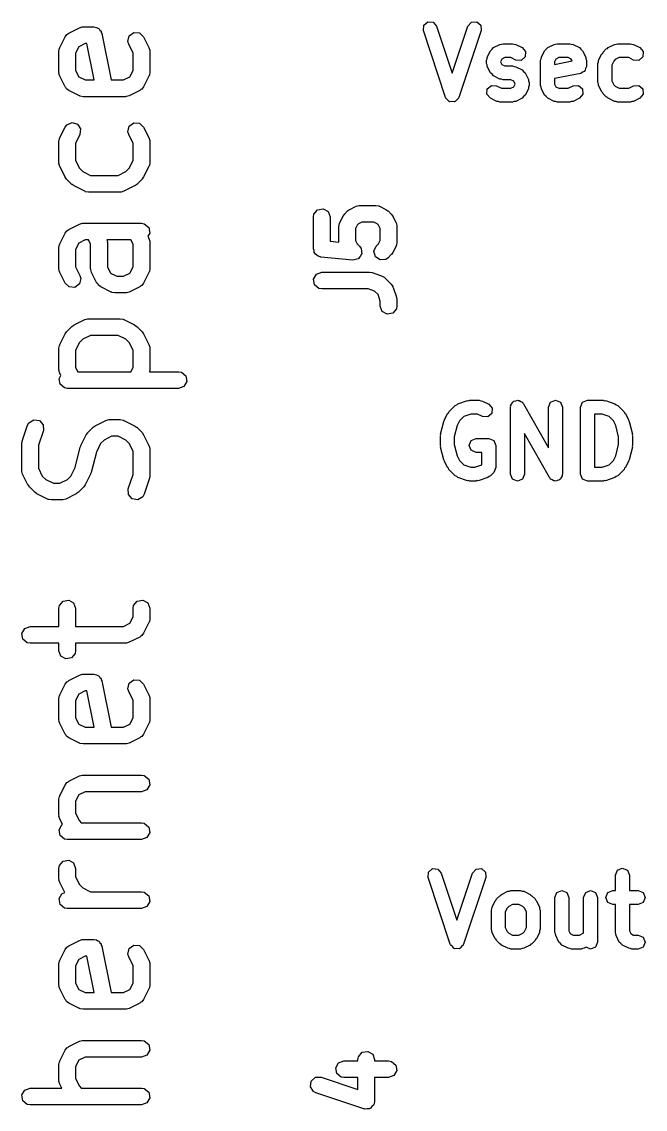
# Model space of a CAD drawing. Extents: x 83.4 to 116.6, y -116.6 to -83.4.
# Drawn here: x 109.38 to 114.98, y -106.97 to -97.21 of the extents above; entities that cross this region are included whole.
import ezdxf

# ---------------------------------------------------------------- set-up
doc = ezdxf.new("R2010")
doc.units = 0
doc.layers.add('BLACK', color=7, linetype='CONTINUOUS')

msp = doc.modelspace()

# ---------------------------------------------------------------- linework, layer by layer
at = {"layer": 'BLACK', "linetype": 'CONTINUOUS'}
for p, q in [((109.8, -97.3139), (109.895, -97.2663)), ((109.895, -97.2663), (109.92, -97.2588)), ((109.92, -97.2588), (109.924, -97.2599)), ((109.924, -97.2599), (109.929, -97.2583)), ((109.929, -97.2583), (110.024, -97.2583)), ((110.024, -97.2583), (110.049, -97.2629)), ((110.049, -97.2629), (110.059, -97.2708)), ((110.059, -97.2708), (110.071, -97.2748)), ((110.071, -97.2748), (110.078, -97.2868)), ((110.078, -97.2868), (110.089, -97.2958)), ((110.089, -97.2958), (110.091, -97.308)), ((112.984, -97.2912), (112.987, -97.2435)), ((113.184, -97.8912), (112.984, -97.2912)), ((112.987, -97.2435), (113.023, -97.2121)), ((113.023, -97.2121), (113.071, -97.2155)), ((113.071, -97.2155), (113.102, -97.2517)), ((113.102, -97.2517), (113.243, -97.6738)), ((113.243, -97.6738), (113.384, -97.2517)), ((113.502, -97.2912), (113.302, -97.8912)), ((113.384, -97.2517), (113.415, -97.2155)), ((113.415, -97.2155), (113.463, -97.2121)), ((113.463, -97.2121), (113.499, -97.2435)), ((113.499, -97.2435), (113.502, -97.2912)), ((109.719, -97.4426), (109.766, -97.3474)), ((109.766, -97.3474), (109.782, -97.3265)), ((109.782, -97.3265), (109.792, -97.322)), ((109.792, -97.322), (109.8, -97.3139)), ((110.091, -97.308), (110.097, -97.3186)), ((110.097, -97.3186), (110.181, -97.7345)), ((110.33, -97.3895), (110.342, -97.3396)), ((110.338, -97.4145), (110.33, -97.3895)), ((110.342, -97.3396), (110.383, -97.3091)), ((110.383, -97.3091), (110.435, -97.3121)), ((110.435, -97.3121), (110.472, -97.3474)), ((110.472, -97.3474), (110.519, -97.4426)), ((109.711, -97.4762), (109.715, -97.4505)), ((109.711, -97.6667), (109.711, -97.4762)), ((109.715, -97.4505), (109.718, -97.4471)), ((109.718, -97.4471), (109.719, -97.4426)), ((109.889, -97.4369), (109.861, -97.4939)), ((109.861, -97.4939), (109.861, -97.649)), ((109.946, -97.4083), (109.889, -97.4369)), ((109.962, -97.4083), (109.946, -97.4083)), ((110.028, -97.7345), (109.962, -97.4083)), ((110.377, -97.4939), (110.338, -97.4145)), ((110.377, -97.649), (110.377, -97.4939)), ((110.519, -97.4426), (110.527, -97.4676)), ((110.527, -97.4676), (110.526, -97.472)), ((110.526, -97.472), (110.527, -97.4762)), ((110.527, -97.4762), (110.527, -97.6667)), ((113.558, -97.5292), (113.587, -97.472)), ((113.587, -97.472), (113.602, -97.4591)), ((113.602, -97.4591), (113.615, -97.4441)), ((113.615, -97.4441), (113.672, -97.4155)), ((113.672, -97.4155), (113.687, -97.4145)), ((113.687, -97.4145), (113.7, -97.4089)), ((113.7, -97.4089), (113.786, -97.4089)), ((113.786, -97.4089), (113.799, -97.4145)), ((113.799, -97.4145), (113.814, -97.4155)), ((113.814, -97.4155), (113.871, -97.4441)), ((113.871, -97.4441), (113.902, -97.4802)), ((113.902, -97.4802), (113.899, -97.528)), ((114.044, -97.5292), (114.073, -97.472)), ((114.073, -97.472), (114.088, -97.4591)), ((114.088, -97.4591), (114.101, -97.4441)), ((114.101, -97.4441), (114.158, -97.4155)), ((114.158, -97.4155), (114.172, -97.4145)), ((114.172, -97.4145), (114.186, -97.4089)), ((114.186, -97.4089), (114.3, -97.4089)), ((114.3, -97.4089), (114.313, -97.4145)), ((114.313, -97.4145), (114.328, -97.4155)), ((114.328, -97.4155), (114.385, -97.4441)), ((114.385, -97.4441), (114.398, -97.4591)), ((114.398, -97.4591), (114.413, -97.472)), ((114.413, -97.472), (114.442, -97.5292)), ((114.558, -97.5578), (114.587, -97.5006)), ((114.587, -97.5006), (114.595, -97.4939)), ((114.595, -97.4939), (114.599, -97.4844)), ((114.599, -97.4844), (114.627, -97.4558)), ((114.627, -97.4558), (114.637, -97.4519)), ((114.637, -97.4519), (114.643, -97.4441)), ((114.643, -97.4441), (114.701, -97.4155)), ((114.701, -97.4155), (114.715, -97.4145)), ((114.715, -97.4145), (114.729, -97.4089)), ((114.729, -97.4089), (114.843, -97.4089)), ((114.843, -97.4089), (114.856, -97.4145)), ((114.856, -97.4145), (114.871, -97.4155)), ((114.871, -97.4155), (114.928, -97.4441)), ((114.928, -97.4441), (114.959, -97.4802)), ((114.959, -97.4802), (114.956, -97.528)), ((113.552, -97.5571), (113.557, -97.5437)), ((113.552, -97.5857), (113.552, -97.5571)), ((113.557, -97.5992), (113.552, -97.5857)), ((113.557, -97.5437), (113.558, -97.5292)), ((113.689, -97.5466), (113.677, -97.5714)), ((113.677, -97.5714), (113.689, -97.5963)), ((113.715, -97.5339), (113.689, -97.5466)), ((113.689, -97.5963), (113.715, -97.6089)), ((113.771, -97.5339), (113.715, -97.5339)), ((113.815, -97.5559), (113.771, -97.5339)), ((113.863, -97.5593), (113.815, -97.5559)), ((113.899, -97.528), (113.863, -97.5593)), ((114.037, -97.5571), (114.043, -97.5437)), ((114.037, -97.7857), (114.037, -97.5571)), ((114.043, -97.5437), (114.044, -97.5292)), ((114.175, -97.5466), (114.162, -97.5719)), ((114.162, -97.5952), (114.319, -97.5639)), ((114.162, -97.5719), (114.162, -97.5952)), ((114.2, -97.5339), (114.175, -97.5466)), ((114.285, -97.5339), (114.2, -97.5339)), ((114.311, -97.5466), (114.285, -97.5339)), ((114.319, -97.5639), (114.311, -97.5466)), ((114.442, -97.5292), (114.443, -97.5437)), ((114.443, -97.5437), (114.448, -97.5571)), ((114.448, -97.5571), (114.448, -97.6143)), ((114.552, -97.5857), (114.557, -97.5723)), ((114.552, -97.7571), (114.552, -97.5857)), ((114.557, -97.5723), (114.558, -97.5578)), ((114.694, -97.5656), (114.677, -97.6005)), ((114.708, -97.5514), (114.694, -97.5656)), ((114.743, -97.5339), (114.708, -97.5514)), ((114.828, -97.5339), (114.743, -97.5339)), ((114.872, -97.5559), (114.828, -97.5339)), ((114.92, -97.5593), (114.872, -97.5559)), ((114.956, -97.528), (114.92, -97.5593)), ((109.712, -97.6709), (109.711, -97.6667)), ((109.711, -97.6752), (109.712, -97.6709)), ((109.719, -97.7002), (109.711, -97.6752)), ((109.861, -97.649), (109.889, -97.706)), ((110.349, -97.706), (110.377, -97.649)), ((110.52, -97.6958), (110.519, -97.7002)), ((110.523, -97.6923), (110.52, -97.6958)), ((110.527, -97.6667), (110.523, -97.6923)), ((113.558, -97.6137), (113.557, -97.5992)), ((113.587, -97.6708), (113.558, -97.6137)), ((113.602, -97.6838), (113.587, -97.6708)), ((113.615, -97.6988), (113.602, -97.6838)), ((113.715, -97.6089), (113.786, -97.6089)), ((113.786, -97.6089), (113.799, -97.6145)), ((113.799, -97.6145), (113.814, -97.6155)), ((113.814, -97.6155), (113.871, -97.6441)), ((113.871, -97.6441), (113.884, -97.6591)), ((113.884, -97.6591), (113.899, -97.672)), ((113.899, -97.672), (113.927, -97.7292)), ((114.398, -97.6756), (114.162, -97.7227)), ((114.413, -97.6654), (114.398, -97.6756)), ((114.43, -97.6585), (114.413, -97.6654)), ((114.432, -97.6525), (114.43, -97.6585)), ((114.438, -97.649), (114.432, -97.6525)), ((114.441, -97.6311), (114.438, -97.649)), ((114.448, -97.6143), (114.441, -97.6311)), ((114.677, -97.6005), (114.677, -97.7424)), ((109.766, -97.7954), (109.719, -97.7002)), ((109.889, -97.706), (109.946, -97.7345)), ((109.946, -97.7345), (110.028, -97.7345)), ((110.181, -97.7345), (110.292, -97.7345)), ((110.292, -97.7345), (110.349, -97.706)), ((110.519, -97.7002), (110.472, -97.7954)), ((113.558, -97.8149), (113.595, -97.7836)), ((113.595, -97.7836), (113.642, -97.787)), ((113.672, -97.7273), (113.615, -97.6988)), ((113.642, -97.787), (113.686, -97.8089)), ((113.687, -97.7284), (113.672, -97.7273)), ((113.7, -97.7339), (113.687, -97.7284)), ((113.771, -97.7339), (113.7, -97.7339)), ((113.796, -97.7466), (113.771, -97.7339)), ((113.809, -97.7714), (113.796, -97.7466)), ((113.796, -97.7963), (113.809, -97.7714)), ((113.927, -97.7292), (113.928, -97.7437)), ((113.928, -97.7437), (113.934, -97.7571)), ((113.934, -97.7857), (113.928, -97.7992)), ((113.934, -97.7571), (113.934, -97.7857)), ((114.043, -97.7992), (114.037, -97.7857)), ((114.162, -97.7227), (114.162, -97.771)), ((114.162, -97.771), (114.175, -97.7963)), ((114.285, -97.8089), (114.329, -97.787)), ((114.329, -97.787), (114.377, -97.7836)), ((114.377, -97.7836), (114.413, -97.8149)), ((114.557, -97.7706), (114.552, -97.7571)), ((114.558, -97.7851), (114.557, -97.7706)), ((114.587, -97.8422), (114.558, -97.7851)), ((114.677, -97.7424), (114.694, -97.7773)), ((114.694, -97.7773), (114.708, -97.7915)), ((114.708, -97.7915), (114.743, -97.8089)), ((114.828, -97.8089), (114.872, -97.787)), ((114.872, -97.787), (114.92, -97.7836)), ((114.92, -97.7836), (114.956, -97.8149)), ((109.774, -97.8032), (109.766, -97.7954)), ((109.779, -97.8135), (109.774, -97.8032)), ((109.8, -97.829), (109.779, -97.8135)), ((109.895, -97.8766), (109.8, -97.829)), ((109.899, -97.8771), (109.895, -97.8766)), ((109.903, -97.88), (109.899, -97.8771)), ((109.929, -97.8845), (109.903, -97.88)), ((110.31, -97.8845), (109.929, -97.8845)), ((110.314, -97.883), (110.31, -97.8845)), ((110.318, -97.884), (110.314, -97.883)), ((110.343, -97.8766), (110.318, -97.884)), ((110.438, -97.829), (110.343, -97.8766)), ((110.446, -97.8208), (110.438, -97.829)), ((110.456, -97.8164), (110.446, -97.8208)), ((110.472, -97.7954), (110.456, -97.8164)), ((113.187, -97.8947), (113.184, -97.8912)), ((113.302, -97.8912), (113.299, -97.8947)), ((113.555, -97.8626), (113.558, -97.8149)), ((113.586, -97.8988), (113.555, -97.8626)), ((113.686, -97.8089), (113.771, -97.8089)), ((113.771, -97.8089), (113.796, -97.7963)), ((113.884, -97.8838), (113.871, -97.8988)), ((113.899, -97.8708), (113.884, -97.8838)), ((113.927, -97.8137), (113.899, -97.8708)), ((113.928, -97.7992), (113.927, -97.8137)), ((114.044, -97.8137), (114.043, -97.7992)), ((114.073, -97.8708), (114.044, -97.8137)), ((114.088, -97.8838), (114.073, -97.8708)), ((114.101, -97.8988), (114.088, -97.8838)), ((114.175, -97.7963), (114.2, -97.8089)), ((114.2, -97.8089), (114.285, -97.8089)), ((114.416, -97.8626), (114.385, -97.8988)), ((114.413, -97.8149), (114.416, -97.8626)), ((114.595, -97.849), (114.587, -97.8422)), ((114.599, -97.8585), (114.595, -97.849)), ((114.627, -97.8871), (114.599, -97.8585)), ((114.637, -97.891), (114.627, -97.8871)), ((114.643, -97.8988), (114.637, -97.891)), ((114.743, -97.8089), (114.828, -97.8089)), ((114.959, -97.8626), (114.928, -97.8988)), ((114.956, -97.8149), (114.959, -97.8626)), ((113.187, -97.8994), (113.187, -97.8947)), ((113.202, -97.9124), (113.187, -97.8994)), ((113.215, -97.9273), (113.202, -97.9124)), ((113.22, -97.9277), (113.215, -97.9273)), ((113.223, -97.9307), (113.22, -97.9277)), ((113.243, -97.9293), (113.223, -97.9307)), ((113.263, -97.9307), (113.243, -97.9293)), ((113.266, -97.9277), (113.263, -97.9307)), ((113.271, -97.9273), (113.266, -97.9277)), ((113.284, -97.9124), (113.271, -97.9273)), ((113.299, -97.8994), (113.284, -97.9124)), ((113.299, -97.8947), (113.299, -97.8994)), ((113.643, -97.9273), (113.586, -97.8988)), ((113.658, -97.9284), (113.643, -97.9273)), ((113.671, -97.9339), (113.658, -97.9284)), ((113.786, -97.9339), (113.671, -97.9339)), ((113.799, -97.9284), (113.786, -97.9339)), ((113.814, -97.9273), (113.799, -97.9284)), ((113.871, -97.8988), (113.814, -97.9273)), ((114.158, -97.9273), (114.101, -97.8988)), ((114.172, -97.9284), (114.158, -97.9273)), ((114.186, -97.9339), (114.172, -97.9284)), ((114.3, -97.9339), (114.186, -97.9339)), ((114.313, -97.9284), (114.3, -97.9339)), ((114.328, -97.9273), (114.313, -97.9284)), ((114.385, -97.8988), (114.328, -97.9273)), ((114.701, -97.9273), (114.643, -97.8988)), ((114.715, -97.9284), (114.701, -97.9273)), ((114.729, -97.9339), (114.715, -97.9284)), ((114.843, -97.9339), (114.729, -97.9339)), ((114.856, -97.9284), (114.843, -97.9339)), ((114.871, -97.9273), (114.856, -97.9284)), ((114.928, -97.8988), (114.871, -97.9273)), ((109.719, -98.2522), (109.766, -98.1569)), ((109.766, -98.1569), (109.782, -98.136)), ((109.782, -98.136), (109.829, -98.1156)), ((109.829, -98.1156), (109.878, -98.1302)), ((109.878, -98.1302), (109.906, -98.1731)), ((109.906, -98.1731), (109.9, -98.224)), ((110.33, -98.199), (110.342, -98.1492)), ((110.342, -98.1492), (110.383, -98.1186)), ((110.383, -98.1186), (110.435, -98.1217)), ((110.435, -98.1217), (110.472, -98.1569)), ((110.472, -98.1569), (110.519, -98.2522)), ((109.711, -98.2857), (109.715, -98.2601)), ((109.715, -98.2601), (109.718, -98.2566)), ((109.718, -98.2566), (109.719, -98.2522)), ((109.9, -98.224), (109.861, -98.3034)), ((110.338, -98.224), (110.33, -98.199)), ((110.377, -98.3034), (110.338, -98.224)), ((110.519, -98.2522), (110.527, -98.2771)), ((110.527, -98.2771), (110.526, -98.2815)), ((110.526, -98.2815), (110.527, -98.2857)), ((109.711, -98.4762), (109.711, -98.2857)), ((109.861, -98.3034), (109.861, -98.4585)), ((110.377, -98.4585), (110.377, -98.3034)), ((110.527, -98.2857), (110.527, -98.4762)), ((109.712, -98.4804), (109.711, -98.4762)), ((109.861, -98.4585), (109.895, -98.527)), ((110.343, -98.527), (110.377, -98.4585)), ((110.527, -98.4762), (110.523, -98.5018)), ((109.711, -98.4848), (109.712, -98.4804)), ((109.719, -98.5097), (109.711, -98.4848)), ((109.766, -98.605), (109.719, -98.5097)), ((109.895, -98.527), (109.925, -98.5574)), ((109.925, -98.5574), (109.994, -98.5917)), ((110.244, -98.5917), (110.313, -98.5574)), ((110.313, -98.5574), (110.343, -98.527)), ((110.519, -98.5097), (110.472, -98.605)), ((110.52, -98.5053), (110.519, -98.5097)), ((110.523, -98.5018), (110.52, -98.5053)), ((109.767, -98.6061), (109.766, -98.605)), ((109.78, -98.6245), (109.767, -98.6061)), ((109.828, -98.6721), (109.78, -98.6245)), ((109.829, -98.6728), (109.828, -98.6721)), ((109.994, -98.5917), (110.244, -98.5917)), ((110.41, -98.6721), (110.392, -98.6849)), ((110.458, -98.6245), (110.41, -98.6721)), ((110.472, -98.605), (110.458, -98.623)), ((110.458, -98.623), (110.458, -98.6245)), ((109.847, -98.6861), (109.829, -98.6728)), ((109.943, -98.7337), (109.847, -98.6861)), ((109.947, -98.7343), (109.943, -98.7337)), ((109.951, -98.7371), (109.947, -98.7343)), ((109.976, -98.7417), (109.951, -98.7371)), ((110.262, -98.7417), (109.976, -98.7417)), ((110.266, -98.7401), (110.262, -98.7417)), ((110.27, -98.7412), (110.266, -98.7401)), ((110.295, -98.7337), (110.27, -98.7412)), ((110.391, -98.6861), (110.295, -98.7337)), ((110.392, -98.6849), (110.391, -98.6861)), ((112.381, -98.8679), (112.406, -98.8605)), ((112.406, -98.8605), (112.41, -98.8615)), ((112.41, -98.8615), (112.414, -98.86)), ((112.414, -98.86), (112.557, -98.86)), ((112.557, -98.86), (112.583, -98.8645)), ((112.583, -98.8645), (112.586, -98.8674)), ((112.586, -98.8674), (112.591, -98.8679)), ((111.996, -98.9636), (112.001, -98.9379)), ((111.996, -99.2493), (111.996, -98.9636)), ((112.001, -98.9379), (112.034, -98.8986)), ((112.034, -98.8986), (112.084, -98.8897)), ((112.084, -98.8897), (112.129, -98.9154)), ((112.129, -98.9154), (112.146, -98.9636)), ((112.146, -98.9636), (112.146, -99.1814)), ((112.233, -99.0157), (112.261, -98.9586)), ((112.261, -98.9586), (112.275, -98.9406)), ((112.275, -98.9406), (112.276, -98.9391)), ((112.276, -98.9391), (112.304, -98.9105)), ((112.304, -98.9105), (112.322, -98.8977)), ((112.322, -98.8977), (112.324, -98.8965)), ((112.324, -98.8965), (112.381, -98.8679)), ((112.591, -98.8679), (112.648, -98.8965)), ((112.648, -98.8965), (112.666, -98.9098)), ((112.666, -98.9098), (112.667, -98.9105)), ((112.667, -98.9105), (112.696, -98.9391)), ((112.696, -98.9391), (112.709, -98.9575)), ((112.709, -98.9575), (112.71, -98.9586)), ((112.71, -98.9586), (112.739, -99.0157)), ((109.8, -99.0758), (109.895, -99.0282)), ((109.895, -99.0282), (109.92, -99.0207)), ((109.92, -99.0207), (109.924, -99.0218)), ((109.924, -99.0218), (109.929, -99.0202)), ((109.929, -99.0202), (110.452, -99.0202)), ((110.452, -99.0202), (110.478, -99.0248)), ((110.478, -99.0248), (110.517, -99.0577)), ((110.517, -99.0577), (110.526, -99.1083)), ((112.225, -99.0493), (112.23, -99.0236)), ((112.225, -99.1893), (112.225, -99.0493)), ((112.23, -99.0236), (112.232, -99.0202)), ((112.232, -99.0202), (112.233, -99.0157)), ((112.39, -99.0366), (112.375, -99.067)), ((112.402, -99.0252), (112.39, -99.0366)), ((112.432, -99.01), (112.402, -99.0252)), ((112.539, -99.01), (112.432, -99.01)), ((112.57, -99.0252), (112.539, -99.01)), ((112.581, -99.0366), (112.57, -99.0252)), ((112.596, -99.067), (112.581, -99.0366)), ((112.739, -99.0157), (112.746, -99.0407)), ((112.746, -99.0407), (112.745, -99.0451)), ((112.745, -99.0451), (112.746, -99.0493)), ((112.746, -99.0493), (112.746, -99.1921)), ((109.719, -99.2046), (109.766, -99.1093)), ((109.766, -99.1093), (109.782, -99.0884)), ((109.782, -99.0884), (109.792, -99.0839)), ((109.792, -99.0839), (109.8, -99.0758)), ((110.526, -99.1083), (110.51, -99.1371)), ((110.51, -99.1371), (110.519, -99.1569)), ((110.519, -99.1569), (110.527, -99.1819)), ((112.375, -99.067), (112.375, -99.1744)), ((112.596, -99.1744), (112.596, -99.067)), ((109.711, -99.2381), (109.715, -99.2124)), ((109.711, -99.4286), (109.711, -99.2381)), ((109.715, -99.2124), (109.718, -99.209)), ((109.718, -99.209), (109.719, -99.2046)), ((109.889, -99.1988), (109.861, -99.2558)), ((109.861, -99.2558), (109.861, -99.4109)), ((109.946, -99.1702), (109.889, -99.1988)), ((109.977, -99.1702), (109.946, -99.1702)), ((109.996, -99.2082), (109.977, -99.1702)), ((109.996, -99.4286), (109.996, -99.2082)), ((110.142, -99.1702), (110.146, -99.1819)), ((110.358, -99.1702), (110.142, -99.1702)), ((110.146, -99.1819), (110.145, -99.1863)), ((110.145, -99.1863), (110.146, -99.1905)), ((110.146, -99.1905), (110.146, -99.4109)), ((110.377, -99.2082), (110.358, -99.1702)), ((110.377, -99.4109), (110.377, -99.2082)), ((110.527, -99.1819), (110.526, -99.1863)), ((110.526, -99.1863), (110.527, -99.1905)), ((110.527, -99.1905), (110.527, -99.4286)), ((112.002, -99.2643), (111.996, -99.2493)), ((112.146, -99.1814), (112.225, -99.1893)), ((112.375, -99.1744), (112.39, -99.2049)), ((112.39, -99.2049), (112.41, -99.2248)), ((112.41, -99.2248), (112.425, -99.2462)), ((112.425, -99.2462), (112.425, -99.2467)), ((112.425, -99.2467), (112.426, -99.247)), ((112.426, -99.247), (112.427, -99.2721)), ((112.54, -99.2713), (112.561, -99.2248)), ((112.561, -99.2248), (112.581, -99.2049)), ((112.581, -99.2049), (112.596, -99.1744)), ((112.739, -99.2257), (112.71, -99.2828)), ((112.742, -99.2178), (112.739, -99.2212)), ((112.739, -99.2212), (112.739, -99.2257)), ((112.746, -99.1921), (112.742, -99.2178)), ((112.003, -99.2801), (112.002, -99.2643)), ((112.01, -99.2876), (112.003, -99.2801)), ((112.014, -99.2975), (112.01, -99.2876)), ((112.028, -99.3055), (112.014, -99.2975)), ((112.039, -99.3169), (112.028, -99.3055)), ((112.056, -99.3216), (112.039, -99.3169)), ((112.058, -99.3231), (112.056, -99.3216)), ((112.06, -99.3228), (112.058, -99.3231)), ((112.064, -99.3239), (112.06, -99.3228)), ((112.35, -99.3525), (112.064, -99.3239)), ((112.351, -99.3526), (112.35, -99.3524)), ((112.35, -99.3524), (112.35, -99.3525)), ((112.375, -99.346), (112.351, -99.3526)), ((112.399, -99.3398), (112.375, -99.346)), ((112.4, -99.3394), (112.399, -99.3398)), ((112.415, -99.3186), (112.4, -99.3393)), ((112.4, -99.3393), (112.4, -99.3394)), ((112.429, -99.2982), (112.415, -99.3186)), ((112.427, -99.2721), (112.43, -99.2973)), ((112.43, -99.2973), (112.429, -99.2977)), ((112.429, -99.2977), (112.429, -99.2982)), ((112.553, -99.3209), (112.54, -99.2713)), ((112.595, -99.3503), (112.553, -99.3209)), ((112.646, -99.3458), (112.595, -99.3503)), ((112.667, -99.3309), (112.646, -99.3458)), ((112.696, -99.3023), (112.667, -99.3309)), ((112.697, -99.3008), (112.696, -99.3023)), ((112.71, -99.2828), (112.697, -99.3008)), ((109.712, -99.4328), (109.711, -99.4286)), ((109.711, -99.4371), (109.712, -99.4328)), ((109.719, -99.4621), (109.711, -99.4371)), ((109.861, -99.4109), (109.9, -99.4903)), ((109.998, -99.4328), (109.996, -99.4286)), ((109.997, -99.4371), (109.998, -99.4328)), ((110.004, -99.4621), (109.997, -99.4371)), ((110.146, -99.4109), (110.175, -99.4679)), ((110.349, -99.4679), (110.377, -99.4109)), ((110.527, -99.4286), (110.523, -99.4542)), ((109.766, -99.5573), (109.719, -99.4621)), ((109.908, -99.5152), (109.896, -99.5651)), ((109.9, -99.4903), (109.908, -99.5152)), ((110.052, -99.5573), (110.004, -99.4621)), ((110.175, -99.4679), (110.232, -99.4964)), ((110.232, -99.4964), (110.292, -99.4964)), ((110.292, -99.4964), (110.349, -99.4679)), ((110.519, -99.4621), (110.472, -99.5573)), ((110.52, -99.4577), (110.519, -99.4621)), ((110.523, -99.4542), (110.52, -99.4577)), ((111.998, -99.522), (112.023, -99.4775)), ((112.006, -99.5725), (111.998, -99.522)), ((112.023, -99.4775), (112.071, -99.46)), ((112.071, -99.46), (112.5, -99.46)), ((112.5, -99.46), (112.522, -99.4639)), ((112.522, -99.4639), (112.524, -99.4638)), ((112.524, -99.4638), (112.609, -99.4924)), ((112.609, -99.4924), (112.632, -99.5048)), ((112.632, -99.5048), (112.635, -99.5086)), ((112.635, -99.5086), (112.639, -99.5105)), ((112.639, -99.5105), (112.696, -99.5677)), ((109.804, -99.5926), (109.766, -99.5573)), ((109.855, -99.5957), (109.804, -99.5926)), ((109.896, -99.5651), (109.855, -99.5957)), ((110.06, -99.5651), (110.052, -99.5573)), ((110.065, -99.5754), (110.06, -99.5651)), ((110.086, -99.5909), (110.065, -99.5754)), ((110.181, -99.6385), (110.086, -99.5909)), ((110.185, -99.639), (110.181, -99.6385)), ((110.189, -99.6419), (110.185, -99.639)), ((110.214, -99.6464), (110.189, -99.6419)), ((110.31, -99.6464), (110.214, -99.6464)), ((110.314, -99.6449), (110.31, -99.6464)), ((110.318, -99.6459), (110.314, -99.6449)), ((110.343, -99.6385), (110.318, -99.6459)), ((110.438, -99.5909), (110.343, -99.6385)), ((110.446, -99.5827), (110.438, -99.5909)), ((110.456, -99.5783), (110.446, -99.5827)), ((110.472, -99.5573), (110.456, -99.5783)), ((112.046, -99.6055), (112.006, -99.5725)), ((112.071, -99.61), (112.046, -99.6055)), ((112.488, -99.61), (112.071, -99.61)), ((112.545, -99.6291), (112.488, -99.61)), ((112.577, -99.6612), (112.545, -99.6291)), ((112.696, -99.5677), (112.711, -99.589)), ((112.711, -99.589), (112.711, -99.5935)), ((112.711, -99.5935), (112.714, -99.597)), ((112.714, -99.597), (112.743, -99.6827)), ((112.596, -99.7186), (112.577, -99.6612)), ((112.596, -99.7636), (112.596, -99.7186)), ((112.743, -99.6827), (112.746, -99.7049)), ((112.746, -99.7049), (112.746, -99.7064)), ((112.746, -99.7064), (112.746, -99.7636)), ((112.614, -99.8118), (112.596, -99.7636)), ((112.658, -99.8374), (112.614, -99.8118)), ((112.709, -99.8285), (112.658, -99.8374)), ((112.742, -99.7892), (112.709, -99.8285)), ((112.746, -99.7636), (112.742, -99.7892)), ((109.828, -99.947), (109.846, -99.9341)), ((109.846, -99.9341), (109.847, -99.9329)), ((109.847, -99.9329), (109.943, -99.8853)), ((109.943, -99.8853), (109.968, -99.8779)), ((109.968, -99.8779), (109.972, -99.8789)), ((109.972, -99.8789), (109.976, -99.8774)), ((109.976, -99.8774), (110.262, -99.8774)), ((110.262, -99.8774), (110.288, -99.8819)), ((110.288, -99.8819), (110.291, -99.8848)), ((110.291, -99.8848), (110.295, -99.8853)), ((110.295, -99.8853), (110.391, -99.9329)), ((110.391, -99.9329), (110.409, -99.9463)), ((109.719, -100.109), (109.766, -100.014)), ((109.766, -100.014), (109.78, -99.9961)), ((109.78, -99.9946), (109.828, -99.947)), ((109.78, -99.9961), (109.78, -99.9946)), ((109.994, -100.027), (109.925, -100.062)), ((110.244, -100.027), (109.994, -100.027)), ((110.313, -100.062), (110.244, -100.027)), ((110.409, -99.9463), (110.41, -99.947)), ((110.41, -99.947), (110.458, -99.9946)), ((110.458, -99.9946), (110.471, -100.013)), ((110.471, -100.013), (110.472, -100.014)), ((110.472, -100.014), (110.519, -100.109)), ((109.711, -100.143), (109.715, -100.117)), ((109.715, -100.117), (109.718, -100.114)), ((109.718, -100.114), (109.719, -100.109)), ((109.895, -100.092), (109.861, -100.161)), ((109.925, -100.062), (109.895, -100.092)), ((110.343, -100.092), (110.313, -100.062)), ((110.377, -100.161), (110.343, -100.092)), ((110.519, -100.109), (110.527, -100.134)), ((110.527, -100.134), (110.526, -100.139)), ((109.711, -100.333), (109.711, -100.143)), ((109.861, -100.161), (109.861, -100.316)), ((110.377, -100.316), (110.377, -100.161)), ((110.526, -100.139), (110.527, -100.143)), ((110.527, -100.143), (110.527, -100.333)), ((109.861, -100.316), (109.88, -100.354)), ((110.358, -100.354), (110.377, -100.316)), ((109.712, -100.338), (109.711, -100.333)), ((109.711, -100.342), (109.712, -100.338)), ((109.719, -100.367), (109.711, -100.342)), ((109.712, -100.416), (109.729, -100.387)), ((109.721, -100.466), (109.712, -100.416)), ((109.729, -100.387), (109.719, -100.367)), ((109.88, -100.354), (110.358, -100.354)), ((110.527, -100.333), (110.524, -100.354)), ((110.524, -100.354), (110.786, -100.354)), ((110.786, -100.354), (110.811, -100.358)), ((110.811, -100.358), (110.851, -100.391)), ((110.851, -100.391), (110.86, -100.442)), ((109.76, -100.499), (109.721, -100.466)), ((109.786, -100.504), (109.76, -100.499)), ((110.786, -100.504), (109.786, -100.504)), ((110.834, -100.486), (110.786, -100.504)), ((110.86, -100.442), (110.834, -100.486)), ((113.295, -100.641), (113.38, -100.612)), ((113.38, -100.612), (113.39, -100.613)), ((113.39, -100.613), (113.4, -100.609)), ((113.4, -100.609), (113.486, -100.609)), ((113.486, -100.609), (113.499, -100.614)), ((113.499, -100.614), (113.514, -100.616)), ((113.514, -100.616), (113.571, -100.644)), ((113.784, -100.627), (113.792, -100.624)), ((113.792, -100.624), (113.798, -100.617)), ((113.798, -100.617), (113.814, -100.615)), ((113.814, -100.615), (113.829, -100.609)), ((113.829, -100.609), (113.837, -100.612)), ((113.837, -100.612), (113.845, -100.611)), ((113.845, -100.611), (113.858, -100.621)), ((113.858, -100.621), (113.873, -100.627)), ((114.127, -100.627), (114.171, -100.609)), ((114.171, -100.609), (114.216, -100.627)), ((114.413, -100.627), (114.457, -100.609)), ((114.457, -100.609), (114.6, -100.609)), ((114.6, -100.609), (114.61, -100.613)), ((114.61, -100.613), (114.62, -100.612)), ((114.62, -100.612), (114.705, -100.641)), ((113.201, -100.729), (113.209, -100.722)), ((113.209, -100.722), (113.213, -100.713)), ((113.213, -100.713), (113.27, -100.656)), ((113.27, -100.656), (113.284, -100.65)), ((113.284, -100.65), (113.295, -100.641)), ((113.571, -100.644), (113.602, -100.68)), ((113.602, -100.68), (113.599, -100.728)), ((113.766, -100.671), (113.769, -100.663)), ((113.766, -101.271), (113.766, -100.671)), ((113.768, -100.655), (113.778, -100.642)), ((113.769, -100.663), (113.768, -100.655)), ((113.778, -100.642), (113.784, -100.627)), ((113.873, -100.627), (113.876, -100.635)), ((113.876, -100.635), (113.883, -100.64)), ((113.883, -100.64), (114.109, -101.036)), ((114.109, -100.671), (114.127, -100.627)), ((114.109, -101.036), (114.109, -100.671)), ((114.216, -100.627), (114.234, -100.671)), ((114.234, -100.671), (114.234, -101.271)), ((114.395, -100.671), (114.413, -100.627)), ((114.395, -101.271), (114.395, -100.671)), ((114.705, -100.641), (114.716, -100.65)), ((114.716, -100.65), (114.73, -100.656)), ((114.73, -100.656), (114.787, -100.713)), ((114.787, -100.713), (114.791, -100.722)), ((114.791, -100.722), (114.799, -100.729)), ((109.429, -100.833), (109.441, -100.811)), ((109.441, -100.811), (109.485, -100.784)), ((109.485, -100.784), (109.536, -100.791)), ((109.536, -100.791), (109.57, -100.83)), ((110.038, -100.838), (110.133, -100.79)), ((110.133, -100.79), (110.158, -100.783)), ((110.158, -100.783), (110.162, -100.784)), ((110.162, -100.784), (110.167, -100.782)), ((110.167, -100.782), (110.262, -100.782)), ((110.262, -100.782), (110.288, -100.787)), ((110.288, -100.787), (110.291, -100.79)), ((110.291, -100.79), (110.295, -100.79)), ((110.295, -100.79), (110.391, -100.838)), ((113.139, -100.913), (113.168, -100.799)), ((113.168, -100.799), (113.172, -100.793)), ((113.172, -100.793), (113.173, -100.786)), ((113.173, -100.786), (113.201, -100.729)), ((113.309, -100.794), (113.288, -100.836)), ((113.348, -100.755), (113.309, -100.794)), ((113.41, -100.734), (113.348, -100.755)), ((113.471, -100.734), (113.41, -100.734)), ((113.515, -100.756), (113.471, -100.734)), ((113.563, -100.759), (113.515, -100.756)), ((113.599, -100.728), (113.563, -100.759)), ((114.52, -100.734), (114.52, -101.209)), ((114.59, -100.734), (114.52, -100.734)), ((114.652, -100.755), (114.59, -100.734)), ((114.691, -100.794), (114.652, -100.755)), ((114.712, -100.836), (114.691, -100.794)), ((114.799, -100.729), (114.827, -100.786)), ((114.827, -100.786), (114.828, -100.793)), ((114.828, -100.793), (114.832, -100.799)), ((114.832, -100.799), (114.861, -100.913)), ((109.381, -100.976), (109.429, -100.833)), ((109.571, -100.881), (109.527, -101.012)), ((109.57, -100.83), (109.571, -100.881)), ((109.957, -100.919), (109.97, -100.901)), ((109.97, -100.901), (109.971, -100.899)), ((109.971, -100.899), (110.018, -100.852)), ((110.018, -100.852), (110.037, -100.839)), ((110.037, -100.839), (110.038, -100.838)), ((110.391, -100.838), (110.409, -100.851)), ((110.409, -100.851), (110.41, -100.852)), ((110.41, -100.852), (110.458, -100.899)), ((110.458, -100.899), (110.471, -100.918)), ((113.141, -100.921), (113.139, -100.913)), ((113.288, -100.836), (113.262, -100.936)), ((114.117, -101.302), (113.891, -100.907)), ((113.891, -100.907), (113.891, -101.271)), ((114.737, -100.936), (114.712, -100.836)), ((114.861, -100.913), (114.859, -100.921)), ((109.377, -101), (109.381, -100.978)), ((109.377, -101.238), (109.377, -101)), ((109.381, -100.978), (109.381, -100.976)), ((109.527, -101.012), (109.527, -101.22)), ((109.909, -101.014), (109.957, -100.919)), ((109.909, -101.018), (109.909, -101.014)), ((110.085, -100.997), (110.047, -101.074)), ((110.116, -100.966), (110.085, -100.997)), ((110.184, -100.932), (110.116, -100.966)), ((110.244, -100.932), (110.184, -100.932)), ((110.313, -100.966), (110.244, -100.932)), ((110.343, -100.997), (110.313, -100.966)), ((110.377, -101.065), (110.343, -100.997)), ((110.471, -100.918), (110.472, -100.919)), ((110.472, -100.919), (110.519, -101.014)), ((110.519, -101.014), (110.527, -101.039)), ((113.137, -100.929), (113.141, -100.921)), ((113.137, -101.014), (113.137, -100.929)), ((113.141, -101.022), (113.137, -101.014)), ((113.262, -100.936), (113.262, -101.007)), ((113.262, -101.007), (113.288, -101.107)), ((113.395, -101.014), (113.413, -100.97)), ((113.413, -101.058), (113.395, -101.014)), ((113.413, -100.97), (113.457, -100.952)), ((113.457, -100.952), (113.571, -100.952)), ((113.571, -100.952), (113.616, -100.97)), ((113.616, -100.97), (113.634, -101.014)), ((113.634, -101.014), (113.634, -101.214)), ((114.712, -101.107), (114.737, -101.007)), ((114.737, -101.007), (114.737, -100.936)), ((114.859, -100.921), (114.862, -100.929)), ((114.862, -101.014), (114.859, -101.022)), ((114.862, -100.929), (114.862, -101.014)), ((109.858, -101.212), (109.903, -101.029)), ((109.903, -101.029), (109.909, -101.018)), ((110.047, -101.074), (110.001, -101.256)), ((110.377, -101.274), (110.377, -101.065)), ((110.527, -101.039), (110.526, -101.043)), ((110.526, -101.043), (110.527, -101.048)), ((110.527, -101.048), (110.527, -101.286)), ((113.139, -101.029), (113.141, -101.022)), ((113.168, -101.144), (113.139, -101.029)), ((113.288, -101.107), (113.309, -101.149)), ((113.457, -101.077), (113.413, -101.058)), ((113.509, -101.077), (113.457, -101.077)), ((113.509, -101.188), (113.509, -101.077)), ((114.691, -101.149), (114.712, -101.107)), ((114.861, -101.029), (114.832, -101.144)), ((114.859, -101.022), (114.861, -101.029)), ((113.172, -101.149), (113.168, -101.144)), ((113.173, -101.157), (113.172, -101.149)), ((113.201, -101.214), (113.173, -101.157)), ((113.309, -101.149), (113.348, -101.188)), ((113.348, -101.188), (113.41, -101.209)), ((113.41, -101.209), (113.447, -101.209)), ((113.447, -101.209), (113.509, -101.188)), ((114.52, -101.209), (114.59, -101.209)), ((114.59, -101.209), (114.652, -101.188)), ((114.652, -101.188), (114.691, -101.149)), ((114.827, -101.157), (114.799, -101.214)), ((114.828, -101.149), (114.827, -101.157)), ((114.832, -101.144), (114.828, -101.149)), ((109.379, -101.242), (109.377, -101.238)), ((109.378, -101.247), (109.379, -101.242)), ((109.385, -101.272), (109.378, -101.247)), ((109.433, -101.367), (109.385, -101.272)), ((109.527, -101.22), (109.562, -101.289)), ((109.562, -101.289), (109.592, -101.319)), ((109.789, -101.319), (109.819, -101.289)), ((109.819, -101.289), (109.858, -101.212)), ((109.996, -101.272), (109.948, -101.367)), ((110.001, -101.256), (109.996, -101.268)), ((109.996, -101.268), (109.996, -101.272)), ((110.334, -101.405), (110.377, -101.274)), ((110.527, -101.286), (110.523, -101.308)), ((113.209, -101.22), (113.201, -101.214)), ((113.213, -101.23), (113.209, -101.22)), ((113.27, -101.287), (113.213, -101.23)), ((113.284, -101.293), (113.27, -101.287)), ((113.295, -101.302), (113.284, -101.293)), ((113.38, -101.331), (113.295, -101.302)), ((113.563, -101.302), (113.477, -101.331)), ((113.574, -101.293), (113.563, -101.302)), ((113.587, -101.287), (113.574, -101.293)), ((113.616, -101.258), (113.587, -101.287)), ((113.629, -101.227), (113.616, -101.258)), ((113.634, -101.214), (113.629, -101.227)), ((113.784, -101.316), (113.766, -101.271)), ((113.891, -101.271), (113.873, -101.316)), ((114.124, -101.308), (114.117, -101.302)), ((114.222, -101.301), (114.216, -101.316)), ((114.232, -101.288), (114.222, -101.301)), ((114.234, -101.271), (114.231, -101.279)), ((114.231, -101.279), (114.232, -101.288)), ((114.413, -101.316), (114.395, -101.271)), ((114.705, -101.302), (114.62, -101.331)), ((114.716, -101.293), (114.705, -101.302)), ((114.73, -101.287), (114.716, -101.293)), ((114.787, -101.23), (114.73, -101.287)), ((114.791, -101.22), (114.787, -101.23)), ((114.799, -101.214), (114.791, -101.22)), ((109.434, -101.368), (109.433, -101.367)), ((109.447, -101.386), (109.434, -101.368)), ((109.495, -101.434), (109.447, -101.386)), ((109.592, -101.319), (109.661, -101.354)), ((109.661, -101.354), (109.72, -101.354)), ((109.72, -101.354), (109.789, -101.319)), ((109.934, -101.386), (109.886, -101.434)), ((109.935, -101.385), (109.934, -101.386)), ((109.948, -101.367), (109.935, -101.385)), ((110.335, -101.456), (110.334, -101.405)), ((110.524, -101.309), (110.476, -101.452)), ((110.523, -101.308), (110.524, -101.309)), ((113.39, -101.33), (113.38, -101.331)), ((113.4, -101.334), (113.39, -101.33)), ((113.457, -101.334), (113.4, -101.334)), ((113.467, -101.33), (113.457, -101.334)), ((113.477, -101.331), (113.467, -101.33)), ((113.829, -101.334), (113.784, -101.316)), ((113.873, -101.316), (113.829, -101.334)), ((114.127, -101.316), (114.124, -101.308)), ((114.142, -101.322), (114.127, -101.316)), ((114.155, -101.332), (114.142, -101.322)), ((114.163, -101.331), (114.155, -101.332)), ((114.171, -101.334), (114.163, -101.331)), ((114.186, -101.328), (114.171, -101.334)), ((114.202, -101.326), (114.186, -101.328)), ((114.208, -101.319), (114.202, -101.326)), ((114.216, -101.316), (114.208, -101.319)), ((114.457, -101.334), (114.413, -101.316)), ((114.6, -101.334), (114.457, -101.334)), ((114.61, -101.33), (114.6, -101.334)), ((114.62, -101.331), (114.61, -101.33)), ((109.496, -101.435), (109.495, -101.434)), ((109.514, -101.448), (109.496, -101.435)), ((109.609, -101.496), (109.514, -101.448)), ((109.614, -101.496), (109.609, -101.496)), ((109.617, -101.499), (109.614, -101.496)), ((109.643, -101.504), (109.617, -101.499)), ((109.742, -101.502), (109.738, -101.504)), ((109.747, -101.503), (109.742, -101.502)), ((109.772, -101.496), (109.747, -101.503)), ((109.867, -101.448), (109.772, -101.496)), ((109.868, -101.447), (109.867, -101.448)), ((109.886, -101.434), (109.868, -101.447)), ((110.369, -101.495), (110.335, -101.456)), ((110.42, -101.502), (110.369, -101.495)), ((110.464, -101.475), (110.42, -101.502)), ((110.476, -101.452), (110.464, -101.475)), ((109.738, -101.504), (109.643, -101.504)), ((109.711, -102.476), (109.715, -102.451)), ((109.711, -102.639), (109.711, -102.476)), ((109.715, -102.451), (109.748, -102.411)), ((109.748, -102.411), (109.799, -102.402)), ((109.799, -102.402), (109.843, -102.428)), ((109.843, -102.428), (109.861, -102.476)), ((109.861, -102.476), (109.861, -102.639)), ((110.377, -102.476), (110.382, -102.451)), ((110.377, -102.554), (110.377, -102.476)), ((110.382, -102.451), (110.415, -102.411)), ((110.415, -102.411), (110.465, -102.402)), ((110.465, -102.402), (110.51, -102.428)), ((110.51, -102.428), (110.527, -102.476)), ((110.527, -102.476), (110.527, -102.571)), ((110.349, -102.611), (110.377, -102.554)), ((110.527, -102.571), (110.523, -102.597)), ((109.379, -102.701), (109.404, -102.657)), ((109.404, -102.657), (109.452, -102.639)), ((109.452, -102.639), (109.711, -102.639)), ((109.861, -102.639), (110.292, -102.639)), ((110.292, -102.639), (110.349, -102.611)), ((110.519, -102.605), (110.472, -102.7)), ((110.52, -102.601), (110.519, -102.605)), ((110.523, -102.597), (110.52, -102.601)), ((109.387, -102.752), (109.379, -102.701)), ((109.427, -102.785), (109.387, -102.752)), ((110.438, -102.734), (110.343, -102.781)), ((110.446, -102.726), (110.438, -102.734)), ((110.456, -102.721), (110.446, -102.726)), ((110.472, -102.7), (110.456, -102.721)), ((109.452, -102.789), (109.427, -102.785)), ((109.711, -102.789), (109.452, -102.789)), ((109.711, -102.857), (109.711, -102.789)), ((109.728, -102.905), (109.711, -102.857)), ((109.861, -102.857), (109.856, -102.883)), ((110.31, -102.789), (109.861, -102.789)), ((109.861, -102.789), (109.861, -102.857)), ((110.314, -102.788), (110.31, -102.789)), ((110.318, -102.789), (110.314, -102.788)), ((110.343, -102.781), (110.318, -102.789)), ((109.773, -102.931), (109.728, -102.905)), ((109.823, -102.922), (109.773, -102.931)), ((109.856, -102.883), (109.823, -102.922)), ((109.719, -103.252), (109.766, -103.157)), ((109.766, -103.157), (109.782, -103.136)), ((109.782, -103.136), (109.792, -103.132)), ((109.792, -103.132), (109.8, -103.123)), ((109.8, -103.123), (109.895, -103.076)), ((109.895, -103.076), (109.92, -103.068)), ((109.92, -103.068), (109.924, -103.069)), ((109.924, -103.069), (109.929, -103.068)), ((109.929, -103.068), (110.024, -103.068)), ((110.024, -103.068), (110.049, -103.072)), ((110.049, -103.072), (110.059, -103.08)), ((110.059, -103.08), (110.071, -103.084)), ((110.071, -103.084), (110.078, -103.096)), ((110.078, -103.096), (110.089, -103.105)), ((110.089, -103.105), (110.091, -103.118)), ((110.091, -103.118), (110.097, -103.128)), ((110.097, -103.128), (110.181, -103.544)), ((110.33, -103.199), (110.342, -103.149)), ((110.342, -103.149), (110.383, -103.119)), ((110.383, -103.119), (110.435, -103.122)), ((110.435, -103.122), (110.472, -103.157)), ((110.472, -103.157), (110.519, -103.252)), ((109.715, -103.26), (109.718, -103.257)), ((109.718, -103.257), (109.719, -103.252)), ((109.889, -103.246), (109.861, -103.303)), ((109.946, -103.218), (109.889, -103.246)), ((109.962, -103.218), (109.946, -103.218)), ((110.028, -103.544), (109.962, -103.218)), ((110.338, -103.224), (110.33, -103.199)), ((110.377, -103.303), (110.338, -103.224)), ((110.519, -103.252), (110.527, -103.277)), ((109.711, -103.286), (109.715, -103.26)), ((109.711, -103.476), (109.711, -103.286)), ((109.861, -103.303), (109.861, -103.458)), ((110.377, -103.458), (110.377, -103.303)), ((110.527, -103.277), (110.526, -103.281)), ((110.526, -103.281), (110.527, -103.286)), ((110.527, -103.286), (110.527, -103.476)), ((109.712, -103.48), (109.711, -103.476)), ((109.711, -103.485), (109.712, -103.48)), ((109.719, -103.51), (109.711, -103.485)), ((109.766, -103.605), (109.719, -103.51)), ((109.861, -103.458), (109.889, -103.516)), ((109.889, -103.516), (109.946, -103.544)), ((109.946, -103.544), (110.028, -103.544)), ((110.181, -103.544), (110.292, -103.544)), ((110.292, -103.544), (110.349, -103.516)), ((110.349, -103.516), (110.377, -103.458)), ((110.519, -103.51), (110.472, -103.605)), ((110.52, -103.505), (110.519, -103.51)), ((110.523, -103.502), (110.52, -103.505)), ((110.527, -103.476), (110.523, -103.502)), ((109.774, -103.613), (109.766, -103.605)), ((109.779, -103.623), (109.774, -103.613)), ((109.8, -103.639), (109.779, -103.623)), ((109.895, -103.686), (109.8, -103.639)), ((110.438, -103.639), (110.343, -103.686)), ((110.446, -103.63), (110.438, -103.639)), ((110.456, -103.626), (110.446, -103.63)), ((110.472, -103.605), (110.456, -103.626)), ((109.899, -103.687), (109.895, -103.686)), ((109.903, -103.69), (109.899, -103.687)), ((109.929, -103.694), (109.903, -103.69)), ((110.31, -103.694), (109.929, -103.694)), ((110.314, -103.693), (110.31, -103.694)), ((110.318, -103.694), (110.314, -103.693)), ((110.343, -103.686), (110.318, -103.694)), ((109.782, -104.041), (109.792, -104.036)), ((109.792, -104.036), (109.8, -104.028)), ((109.8, -104.028), (109.895, -103.981)), ((109.895, -103.981), (109.92, -103.973)), ((109.92, -103.973), (109.924, -103.974)), ((109.924, -103.974), (109.929, -103.973)), ((109.929, -103.973), (110.452, -103.973)), ((110.452, -103.973), (110.478, -103.977)), ((110.478, -103.977), (110.517, -104.01)), ((110.517, -104.01), (110.526, -104.061)), ((109.719, -104.157), (109.766, -104.062)), ((109.766, -104.062), (109.782, -104.041)), ((109.946, -104.123), (109.889, -104.151)), ((110.452, -104.123), (109.946, -104.123)), ((110.501, -104.105), (110.452, -104.123)), ((110.526, -104.061), (110.501, -104.105)), ((109.711, -104.19), (109.715, -104.165)), ((109.711, -104.333), (109.711, -104.19)), ((109.715, -104.165), (109.718, -104.161)), ((109.718, -104.161), (109.719, -104.157)), ((109.889, -104.151), (109.861, -104.208)), ((109.861, -104.208), (109.861, -104.316)), ((109.712, -104.338), (109.711, -104.333)), ((109.861, -104.316), (109.895, -104.384)), ((109.711, -104.342), (109.712, -104.338)), ((109.719, -104.367), (109.711, -104.342)), ((109.712, -104.463), (109.738, -104.419)), ((109.743, -104.417), (109.719, -104.367)), ((109.738, -104.419), (109.743, -104.417)), ((109.895, -104.384), (109.912, -104.401)), ((109.912, -104.401), (110.452, -104.401)), ((110.452, -104.401), (110.478, -104.406)), ((110.478, -104.406), (110.517, -104.439)), ((109.721, -104.514), (109.712, -104.463)), ((109.76, -104.547), (109.721, -104.514)), ((110.526, -104.489), (110.501, -104.534)), ((110.517, -104.439), (110.526, -104.489)), ((109.786, -104.551), (109.76, -104.547)), ((110.452, -104.551), (109.786, -104.551)), ((110.501, -104.534), (110.452, -104.551)), ((109.711, -104.81), (109.715, -104.784)), ((109.711, -104.905), (109.711, -104.81)), ((109.715, -104.784), (109.748, -104.745)), ((109.748, -104.745), (109.799, -104.736)), ((109.799, -104.736), (109.843, -104.761)), ((109.843, -104.761), (109.861, -104.81)), ((109.861, -104.81), (109.861, -104.887)), ((113.03, -104.843), (113.066, -104.812)), ((113.066, -104.812), (113.114, -104.816)), ((113.114, -104.816), (113.145, -104.852)), ((113.426, -104.852), (113.458, -104.816)), ((113.458, -104.816), (113.505, -104.812)), ((113.505, -104.812), (113.542, -104.843)), ((114.727, -104.827), (114.771, -104.809)), ((114.771, -104.809), (114.816, -104.827)), ((109.712, -104.909), (109.711, -104.905)), ((109.711, -104.913), (109.712, -104.909)), ((109.719, -104.938), (109.711, -104.913)), ((109.861, -104.887), (109.895, -104.956)), ((113.026, -104.891), (113.03, -104.843)), ((113.226, -105.491), (113.026, -104.891)), ((113.145, -104.852), (113.286, -105.274)), ((113.286, -105.274), (113.426, -104.852)), ((113.545, -104.891), (113.345, -105.491)), ((113.542, -104.843), (113.545, -104.891)), ((114.709, -104.871), (114.727, -104.827)), ((114.709, -105.009), (114.709, -104.871)), ((114.816, -104.827), (114.834, -104.871)), ((114.834, -104.871), (114.834, -105.009)), ((109.764, -105.028), (109.719, -104.938)), ((109.895, -104.956), (109.925, -104.986)), ((109.925, -104.986), (109.994, -105.02)), ((113.686, -105.044), (113.743, -105.016)), ((113.743, -105.016), (113.758, -105.014)), ((113.758, -105.014), (113.771, -105.009)), ((113.771, -105.009), (113.857, -105.009)), ((113.857, -105.009), (113.871, -105.014)), ((113.871, -105.014), (113.885, -105.016)), ((113.885, -105.016), (113.942, -105.044)), ((114.184, -105.027), (114.229, -105.009)), ((114.229, -105.009), (114.273, -105.027)), ((114.442, -105.027), (114.486, -105.009)), ((114.486, -105.009), (114.53, -105.027)), ((114.642, -105.027), (114.686, -105.009)), ((114.686, -105.009), (114.709, -105.009)), ((114.834, -105.009), (114.914, -105.009)), ((114.914, -105.009), (114.958, -105.027)), ((109.712, -105.082), (109.738, -105.038)), ((109.721, -105.133), (109.712, -105.082)), ((109.738, -105.038), (109.764, -105.028)), ((109.994, -105.02), (110.452, -105.02)), ((110.452, -105.02), (110.478, -105.025)), ((110.478, -105.025), (110.517, -105.058)), ((110.526, -105.108), (110.501, -105.153)), ((110.517, -105.058), (110.526, -105.108)), ((113.601, -105.158), (113.63, -105.101)), ((113.63, -105.101), (113.638, -105.094)), ((113.638, -105.094), (113.642, -105.084)), ((113.642, -105.084), (113.67, -105.056)), ((113.67, -105.056), (113.68, -105.052)), ((113.68, -105.052), (113.686, -105.044)), ((113.942, -105.044), (113.949, -105.052)), ((113.949, -105.052), (113.958, -105.056)), ((113.958, -105.056), (113.987, -105.084)), ((113.987, -105.084), (113.991, -105.094)), ((113.991, -105.094), (113.999, -105.101)), ((113.999, -105.101), (114.027, -105.158)), ((114.166, -105.071), (114.184, -105.027)), ((114.166, -105.386), (114.166, -105.071)), ((114.273, -105.027), (114.291, -105.071)), ((114.291, -105.071), (114.291, -105.371)), ((114.423, -105.071), (114.442, -105.027)), ((114.423, -105.388), (114.423, -105.071)), ((114.53, -105.027), (114.548, -105.071)), ((114.548, -105.071), (114.548, -105.471)), ((114.623, -105.071), (114.642, -105.027)), ((114.642, -105.116), (114.623, -105.071)), ((114.958, -105.027), (114.977, -105.071)), ((114.977, -105.071), (114.958, -105.116)), ((109.76, -105.166), (109.721, -105.133)), ((109.786, -105.17), (109.76, -105.166)), ((110.452, -105.17), (109.786, -105.17)), ((110.501, -105.153), (110.452, -105.17)), ((113.595, -105.186), (113.6, -105.172)), ((113.595, -105.357), (113.595, -105.186)), ((113.6, -105.172), (113.601, -105.158)), ((113.737, -105.166), (113.72, -105.2)), ((113.72, -105.2), (113.72, -105.342)), ((113.751, -105.151), (113.737, -105.166)), ((113.786, -105.134), (113.751, -105.151)), ((113.842, -105.134), (113.786, -105.134)), ((113.877, -105.151), (113.842, -105.134)), ((113.891, -105.166), (113.877, -105.151)), ((113.909, -105.2), (113.891, -105.166)), ((113.909, -105.342), (113.909, -105.2)), ((114.027, -105.158), (114.028, -105.172)), ((114.028, -105.172), (114.034, -105.186)), ((114.034, -105.186), (114.034, -105.357)), ((114.686, -105.134), (114.642, -105.116)), ((114.709, -105.134), (114.686, -105.134)), ((114.709, -105.386), (114.709, -105.134)), ((114.914, -105.134), (114.834, -105.134)), ((114.834, -105.134), (114.834, -105.371)), ((114.958, -105.116), (114.914, -105.134)), ((113.6, -105.371), (113.595, -105.357)), ((113.601, -105.385), (113.6, -105.371)), ((113.63, -105.442), (113.601, -105.385)), ((113.72, -105.342), (113.737, -105.377)), ((113.737, -105.377), (113.751, -105.391)), ((113.751, -105.391), (113.786, -105.409)), ((113.842, -105.409), (113.877, -105.391)), ((113.877, -105.391), (113.891, -105.377)), ((113.891, -105.377), (113.909, -105.342)), ((114.027, -105.385), (113.999, -105.442)), ((114.028, -105.371), (114.027, -105.385)), ((114.034, -105.357), (114.028, -105.371)), ((114.172, -105.399), (114.166, -105.386)), ((114.173, -105.414), (114.172, -105.399)), ((114.291, -105.371), (114.304, -105.396)), ((114.304, -105.396), (114.329, -105.409)), ((114.385, -105.409), (114.42, -105.391)), ((114.42, -105.391), (114.423, -105.388)), ((114.714, -105.399), (114.709, -105.386)), ((114.716, -105.414), (114.714, -105.399)), ((114.834, -105.371), (114.847, -105.396)), ((114.847, -105.396), (114.872, -105.409)), ((109.792, -105.512), (109.8, -105.504)), ((109.8, -105.504), (109.895, -105.457)), ((109.895, -105.457), (109.92, -105.449)), ((109.92, -105.449), (109.924, -105.45)), ((109.924, -105.45), (109.929, -105.449)), ((109.929, -105.449), (110.024, -105.449)), ((110.024, -105.449), (110.049, -105.453)), ((110.049, -105.453), (110.059, -105.461)), ((110.059, -105.461), (110.071, -105.465)), ((110.071, -105.465), (110.078, -105.477)), ((110.078, -105.477), (110.089, -105.486)), ((110.089, -105.486), (110.091, -105.499)), ((110.091, -105.499), (110.097, -105.509)), ((110.342, -105.53), (110.383, -105.5)), ((110.383, -105.5), (110.435, -105.503)), ((110.435, -105.503), (110.472, -105.538)), ((113.229, -105.495), (113.226, -105.491)), ((113.23, -105.499), (113.229, -105.495)), ((113.245, -105.512), (113.23, -105.499)), ((113.342, -105.499), (113.327, -105.512)), ((113.345, -105.491), (113.342, -105.495)), ((113.342, -105.495), (113.342, -105.499)), ((113.638, -105.449), (113.63, -105.442)), ((113.642, -105.458), (113.638, -105.449)), ((113.67, -105.487), (113.642, -105.458)), ((113.68, -105.491), (113.67, -105.487)), ((113.686, -105.499), (113.68, -105.491)), ((113.743, -105.527), (113.686, -105.499)), ((113.786, -105.409), (113.842, -105.409)), ((113.942, -105.499), (113.885, -105.527)), ((113.949, -105.491), (113.942, -105.499)), ((113.958, -105.487), (113.949, -105.491)), ((113.987, -105.458), (113.958, -105.487)), ((113.991, -105.449), (113.987, -105.458)), ((113.999, -105.442), (113.991, -105.449)), ((114.201, -105.471), (114.173, -105.414)), ((114.216, -105.484), (114.201, -105.471)), ((114.229, -105.499), (114.216, -105.484)), ((114.286, -105.527), (114.229, -105.499)), ((114.329, -105.409), (114.385, -105.409)), ((114.548, -105.471), (114.53, -105.516)), ((114.744, -105.471), (114.716, -105.414)), ((114.759, -105.484), (114.744, -105.471)), ((114.772, -105.499), (114.759, -105.484)), ((114.829, -105.527), (114.772, -105.499)), ((114.872, -105.409), (114.914, -105.409)), ((114.914, -105.409), (114.958, -105.427)), ((114.958, -105.427), (114.977, -105.471)), ((114.977, -105.471), (114.958, -105.516)), ((109.719, -105.633), (109.766, -105.538)), ((109.766, -105.538), (109.782, -105.517)), ((109.782, -105.517), (109.792, -105.512)), ((109.946, -105.599), (109.889, -105.627)), ((109.962, -105.599), (109.946, -105.599)), ((110.028, -105.925), (109.962, -105.599)), ((110.097, -105.509), (110.181, -105.925)), ((110.33, -105.58), (110.342, -105.53)), ((110.338, -105.605), (110.33, -105.58)), ((110.472, -105.538), (110.519, -105.633)), ((113.258, -105.527), (113.245, -105.512)), ((113.262, -105.528), (113.258, -105.527)), ((113.266, -105.531), (113.262, -105.528)), ((113.286, -105.529), (113.266, -105.531)), ((113.305, -105.531), (113.286, -105.529)), ((113.309, -105.528), (113.305, -105.531)), ((113.314, -105.527), (113.309, -105.528)), ((113.327, -105.512), (113.314, -105.527)), ((113.758, -105.528), (113.743, -105.527)), ((113.771, -105.534), (113.758, -105.528)), ((113.857, -105.534), (113.771, -105.534)), ((113.871, -105.528), (113.857, -105.534)), ((113.885, -105.527), (113.871, -105.528)), ((114.301, -105.528), (114.286, -105.527)), ((114.314, -105.534), (114.301, -105.528)), ((114.4, -105.534), (114.314, -105.534)), ((114.413, -105.528), (114.4, -105.534)), ((114.428, -105.527), (114.413, -105.528)), ((114.447, -105.518), (114.428, -105.527)), ((114.486, -105.534), (114.447, -105.518)), ((114.53, -105.516), (114.486, -105.534)), ((114.844, -105.528), (114.829, -105.527)), ((114.857, -105.534), (114.844, -105.528)), ((114.914, -105.534), (114.857, -105.534)), ((114.958, -105.516), (114.914, -105.534)), ((109.711, -105.667), (109.715, -105.641)), ((109.711, -105.857), (109.711, -105.667)), ((109.715, -105.641), (109.718, -105.638)), ((109.718, -105.638), (109.719, -105.633)), ((109.889, -105.627), (109.861, -105.684)), ((109.861, -105.684), (109.861, -105.839)), ((110.377, -105.684), (110.338, -105.605)), ((110.377, -105.839), (110.377, -105.684)), ((110.519, -105.633), (110.527, -105.658)), ((110.527, -105.658), (110.526, -105.662)), ((110.526, -105.662), (110.527, -105.667)), ((110.527, -105.667), (110.527, -105.857)), ((109.712, -105.861), (109.711, -105.857)), ((109.711, -105.866), (109.712, -105.861)), ((109.719, -105.891), (109.711, -105.866)), ((109.766, -105.986), (109.719, -105.891)), ((109.861, -105.839), (109.889, -105.896)), ((110.349, -105.896), (110.377, -105.839)), ((110.519, -105.891), (110.472, -105.986)), ((110.52, -105.886), (110.519, -105.891)), ((110.523, -105.883), (110.52, -105.886)), ((110.527, -105.857), (110.523, -105.883)), ((109.774, -105.994), (109.766, -105.986)), ((109.889, -105.896), (109.946, -105.925)), ((109.946, -105.925), (110.028, -105.925)), ((110.181, -105.925), (110.292, -105.925)), ((110.292, -105.925), (110.349, -105.896)), ((110.472, -105.986), (110.456, -106.007)), ((109.779, -106.004), (109.774, -105.994)), ((109.8, -106.019), (109.779, -106.004)), ((109.895, -106.067), (109.8, -106.019)), ((109.899, -106.068), (109.895, -106.067)), ((109.903, -106.07), (109.899, -106.068)), ((109.929, -106.075), (109.903, -106.07)), ((110.31, -106.075), (109.929, -106.075)), ((110.314, -106.073), (110.31, -106.075)), ((110.318, -106.075), (110.314, -106.073)), ((110.343, -106.067), (110.318, -106.075)), ((110.438, -106.019), (110.343, -106.067)), ((110.446, -106.011), (110.438, -106.019)), ((110.456, -106.007), (110.446, -106.011)), ((109.8, -106.409), (109.895, -106.361)), ((109.895, -106.361), (109.92, -106.354)), ((109.92, -106.354), (109.924, -106.355)), ((109.924, -106.355), (109.929, -106.354)), ((109.929, -106.354), (110.452, -106.354)), ((110.452, -106.354), (110.478, -106.358)), ((110.478, -106.358), (110.517, -106.391)), ((109.719, -106.538), (109.766, -106.443)), ((109.766, -106.443), (109.782, -106.422)), ((109.782, -106.422), (109.792, -106.417)), ((109.792, -106.417), (109.8, -106.409)), ((110.526, -106.442), (110.501, -106.486)), ((110.517, -106.391), (110.526, -106.442)), ((112.401, -106.501), (112.434, -106.461)), ((112.434, -106.461), (112.484, -106.453)), ((112.484, -106.453), (112.529, -106.478)), ((112.529, -106.478), (112.546, -106.526)), ((109.711, -106.571), (109.715, -106.546)), ((109.711, -106.714), (109.711, -106.571)), ((109.715, -106.546), (109.718, -106.542)), ((109.718, -106.542), (109.719, -106.538)), ((109.889, -106.532), (109.861, -106.589)), ((109.946, -106.504), (109.889, -106.532)), ((110.452, -106.504), (109.946, -106.504)), ((110.501, -106.486), (110.452, -106.504)), ((112.198, -106.599), (112.223, -106.555)), ((112.223, -106.555), (112.271, -106.537)), ((112.271, -106.537), (112.396, -106.537)), ((112.396, -106.526), (112.401, -106.501)), ((112.396, -106.537), (112.396, -106.526)), ((112.546, -106.526), (112.546, -106.537)), ((112.546, -106.537), (112.671, -106.537)), ((112.671, -106.537), (112.697, -106.542)), ((112.697, -106.542), (112.736, -106.575)), ((112.736, -106.575), (112.745, -106.625)), ((109.861, -106.589), (109.861, -106.697)), ((112.206, -106.65), (112.198, -106.599)), ((112.246, -106.683), (112.206, -106.65)), ((112.72, -106.67), (112.671, -106.687)), ((112.745, -106.625), (112.72, -106.67)), ((109.712, -106.718), (109.711, -106.714)), ((109.711, -106.723), (109.712, -106.718)), ((109.719, -106.748), (109.711, -106.723)), ((109.736, -106.782), (109.719, -106.748)), ((109.861, -106.697), (109.895, -106.765)), ((109.895, -106.765), (109.912, -106.782)), ((111.969, -106.77), (111.977, -106.719)), ((111.996, -106.814), (111.969, -106.77)), ((111.977, -106.719), (112.015, -106.685)), ((112.015, -106.685), (112.067, -106.684)), ((112.067, -106.684), (112.396, -106.794)), ((112.271, -106.687), (112.246, -106.683)), ((112.396, -106.687), (112.271, -106.687)), ((112.396, -106.794), (112.396, -106.687)), ((112.671, -106.687), (112.546, -106.687)), ((112.546, -106.687), (112.546, -106.898)), ((109.379, -106.844), (109.404, -106.8)), ((109.387, -106.895), (109.379, -106.844)), ((109.404, -106.8), (109.452, -106.782)), ((109.452, -106.782), (109.736, -106.782)), ((109.912, -106.782), (110.452, -106.782)), ((110.452, -106.782), (110.478, -106.787)), ((110.478, -106.787), (110.517, -106.82)), ((110.526, -106.87), (110.501, -106.915)), ((110.517, -106.82), (110.526, -106.87)), ((112.019, -106.826), (111.996, -106.814)), ((112.448, -106.969), (112.019, -106.826)), ((109.427, -106.928), (109.387, -106.895)), ((109.452, -106.932), (109.427, -106.928)), ((110.452, -106.932), (109.452, -106.932)), ((110.501, -106.915), (110.452, -106.932)), ((112.479, -106.968), (112.458, -106.972)), ((112.499, -106.968), (112.479, -106.968)), ((112.503, -106.964), (112.499, -106.968)), ((112.509, -106.963), (112.503, -106.964)), ((112.522, -106.947), (112.509, -106.963)), ((112.537, -106.934), (112.522, -106.947)), ((112.538, -106.928), (112.537, -106.934)), ((112.542, -106.924), (112.538, -106.928)), ((112.546, -106.898), (112.542, -106.924)), ((112.453, -106.969), (112.448, -106.969)), ((112.458, -106.972), (112.453, -106.969))]:
    msp.add_line(p, q, dxfattribs=at)

doc.saveas('drawing.dxf')
